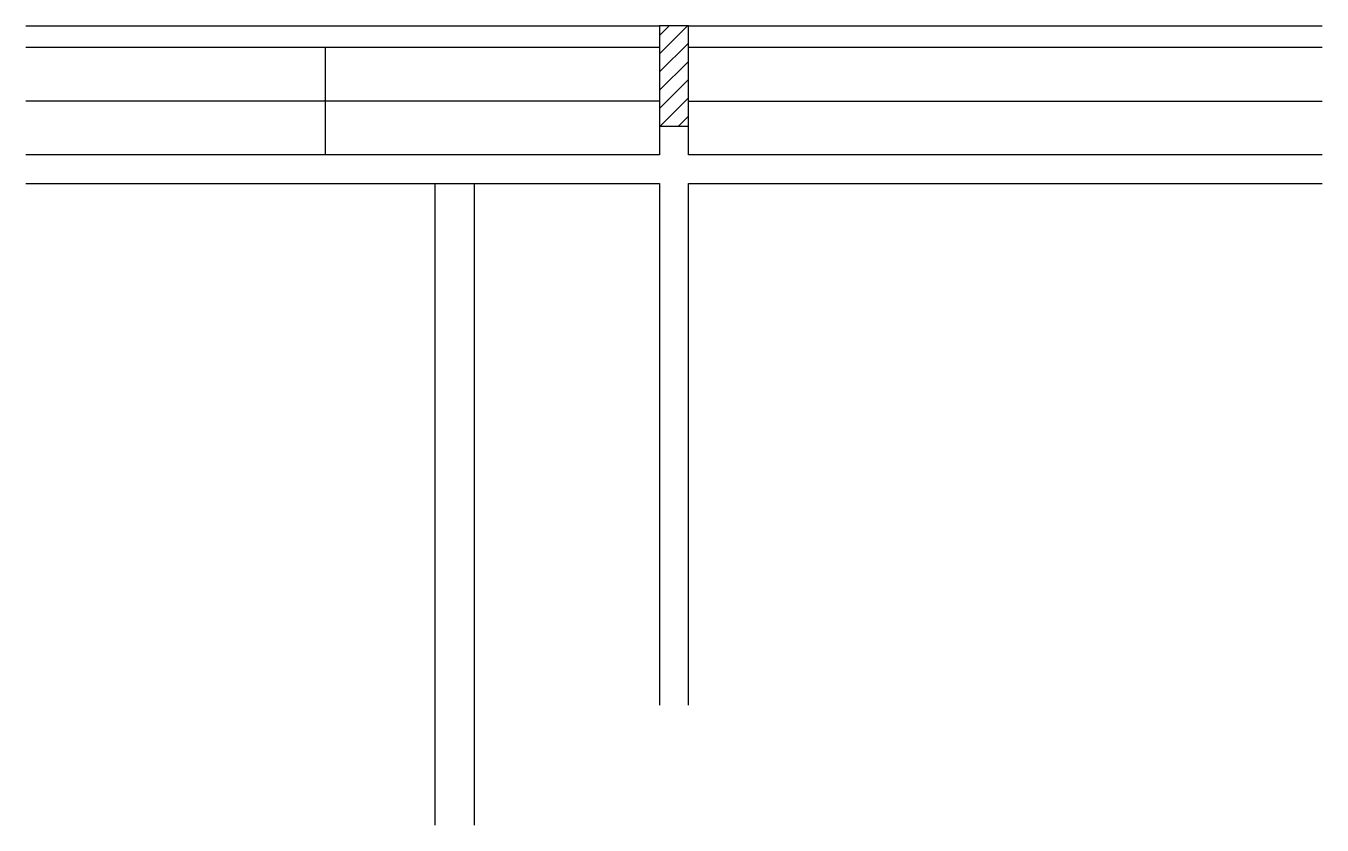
# Model space of a CAD drawing. Header units: metres. Extents: x 4946 to 5801, y 2299 to 2826.
import ezdxf

# ---------------------------------------------------------------- set-up
doc = ezdxf.new("R2010")
doc.units = ezdxf.units.M
for name, color, linetype in [('3', 7, 'Continuous'), ('7', 7, 'Continuous'), ('Painéis', 7, 'Continuous')]:
    doc.layers.add(name, color=color, linetype=linetype)

msp = doc.modelspace()

# ---------------------------------------------------------------- linework, layer by layer
at = {"layer": '3', "color": 7, "lineweight": 25}
for p, q in [((4945.54, 2825.98), (5363.54, 2825.98)), ((5363.54, 2807.67), (5381.85, 2825.98)), ((5363.54, 2819.69), (5369.83, 2825.98)), ((5382.54, 2825.98), (5800.54, 2825.98)), ((5363.54, 2795.65), (5382.54, 2814.65)), ((4945.54, 2811.98), (5363.54, 2811.98)), ((5382.54, 2811.98), (5800.54, 2811.98)), ((5363.54, 2783.63), (5382.54, 2802.63)), ((5363.54, 2771.61), (5382.54, 2790.61)), ((5363.93, 2759.98), (5382.54, 2778.59)), ((5375.95, 2759.98), (5382.54, 2766.57))]:
    msp.add_line(p, q, dxfattribs=at)
for points in [[(5363.54, 2759.98), (5363.54, 2740.98)], [(5382.54, 2740.98), (5382.54, 2759.98)], [(5363.54, 2740.98), (4945.54, 2740.98)], [(5800.54, 2740.98), (5382.54, 2740.98)], [(4945.54, 2721.98), (5363.54, 2721.98)], [(5363.54, 2721.98), (5363.54, 2377.98)], [(5382.54, 2721.98), (5800.54, 2721.98)], [(5382.54, 2377.98), (5382.54, 2721.98)]]:
    msp.add_lwpolyline(points, dxfattribs=at)
at = {"layer": '7', "color": 7, "lineweight": 25}
msp.add_lwpolyline([(5363.54, 2759.98), (5382.54, 2759.98), (5382.54, 2825.98), (5363.54, 2825.98), (5363.54, 2759.98)], dxfattribs=at)
at = {"layer": 'Painéis', "color": 7, "lineweight": 25}
for p, q in [((5143.04, 2811.98), (5143.04, 2740.98)), ((4945.54, 2776.48), (5363.54, 2776.48)), ((5382.54, 2776.42), (5800.54, 2776.42)), ((5215.54, 2298.98), (5215.54, 2721.98)), ((5241.54, 2298.98), (5241.54, 2721.98))]:
    msp.add_line(p, q, dxfattribs=at)

doc.saveas('drawing.dxf')
